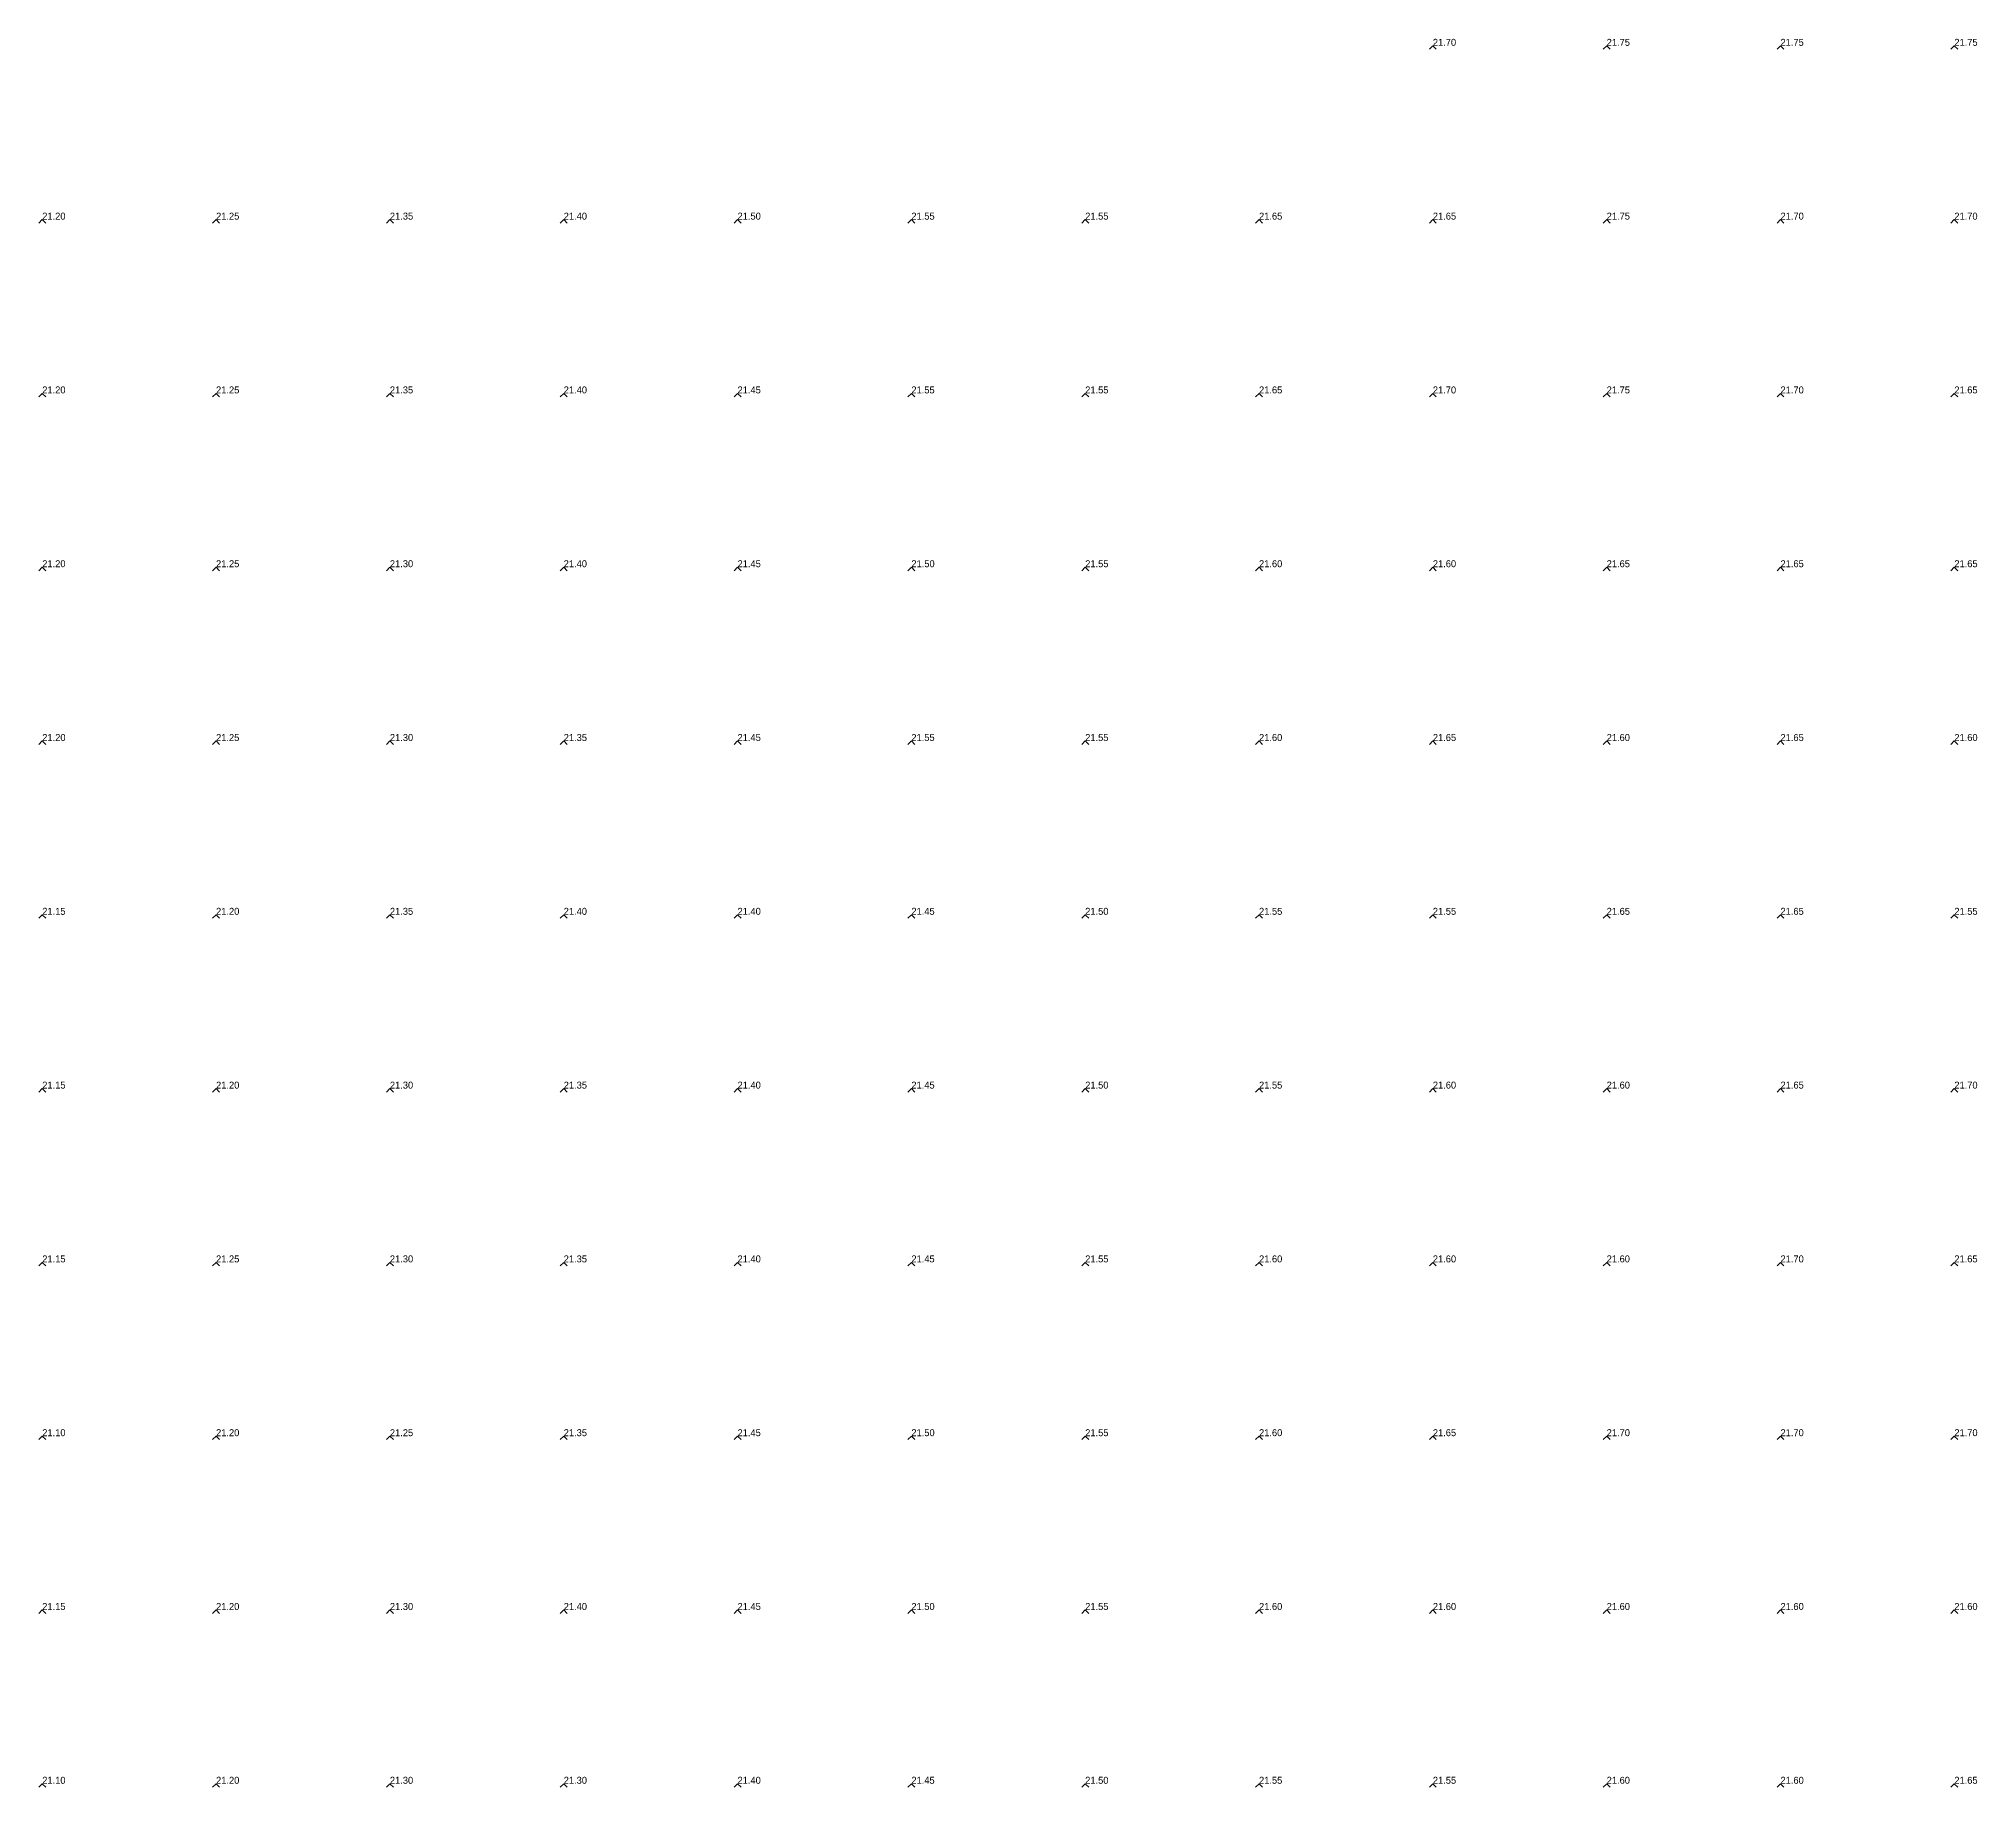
# Model space of a CAD drawing. Extents: x 570945 to 571083, y 5181392 to 5181597.
# Drawn here: x 571007.32 to 571035.2, y 5181571.58 to 5181596.73 of the extents above; entities that cross this region are included whole.
import ezdxf

# ---------------------------------------------------------------- set-up
doc = ezdxf.new("R2010")
doc.units = 0
doc.layers.add('Soundings', color=1, linetype='CONTINUOUS')

msp = doc.modelspace()

# ---------------------------------------------------------------- linework, layer by layer
at = {"layer": 'Soundings'}
for points in [[(571027.325, 5181596.575), (571027.375, 5181596.625), (571027.425, 5181596.575)], [(571029.825, 5181596.575), (571029.875, 5181596.625), (571029.925, 5181596.575)], [(571032.325, 5181596.575), (571032.375, 5181596.625), (571032.425, 5181596.575)], [(571034.825, 5181596.575), (571034.875, 5181596.625), (571034.925, 5181596.575)], [(571007.325, 5181594.075), (571007.375, 5181594.125), (571007.425, 5181594.075)], [(571009.825, 5181594.075), (571009.875, 5181594.125), (571009.925, 5181594.075)], [(571012.325, 5181594.075), (571012.375, 5181594.125), (571012.425, 5181594.075)], [(571014.825, 5181594.075), (571014.875, 5181594.125), (571014.925, 5181594.075)], [(571017.325, 5181594.075), (571017.375, 5181594.125), (571017.425, 5181594.075)], [(571019.825, 5181594.075), (571019.875, 5181594.125), (571019.925, 5181594.075)], [(571022.325, 5181594.075), (571022.375, 5181594.125), (571022.425, 5181594.075)], [(571024.825, 5181594.075), (571024.875, 5181594.125), (571024.925, 5181594.075)], [(571027.325, 5181594.075), (571027.375, 5181594.125), (571027.425, 5181594.075)], [(571029.825, 5181594.075), (571029.875, 5181594.125), (571029.925, 5181594.075)], [(571032.325, 5181594.075), (571032.375, 5181594.125), (571032.425, 5181594.075)], [(571034.825, 5181594.075), (571034.875, 5181594.125), (571034.925, 5181594.075)], [(571007.325, 5181591.575), (571007.375, 5181591.625), (571007.425, 5181591.575)], [(571009.825, 5181591.575), (571009.875, 5181591.625), (571009.925, 5181591.575)], [(571012.325, 5181591.575), (571012.375, 5181591.625), (571012.425, 5181591.575)], [(571014.825, 5181591.575), (571014.875, 5181591.625), (571014.925, 5181591.575)], [(571017.325, 5181591.575), (571017.375, 5181591.625), (571017.425, 5181591.575)], [(571019.825, 5181591.575), (571019.875, 5181591.625), (571019.925, 5181591.575)], [(571022.325, 5181591.575), (571022.375, 5181591.625), (571022.425, 5181591.575)], [(571024.825, 5181591.575), (571024.875, 5181591.625), (571024.925, 5181591.575)], [(571027.325, 5181591.575), (571027.375, 5181591.625), (571027.425, 5181591.575)], [(571029.825, 5181591.575), (571029.875, 5181591.625), (571029.925, 5181591.575)], [(571032.325, 5181591.575), (571032.375, 5181591.625), (571032.425, 5181591.575)], [(571034.825, 5181591.575), (571034.875, 5181591.625), (571034.925, 5181591.575)], [(571007.325, 5181589.075), (571007.375, 5181589.125), (571007.425, 5181589.075)], [(571009.825, 5181589.075), (571009.875, 5181589.125), (571009.925, 5181589.075)], [(571012.325, 5181589.075), (571012.375, 5181589.125), (571012.425, 5181589.075)], [(571014.825, 5181589.075), (571014.875, 5181589.125), (571014.925, 5181589.075)], [(571017.325, 5181589.075), (571017.375, 5181589.125), (571017.425, 5181589.075)], [(571019.825, 5181589.075), (571019.875, 5181589.125), (571019.925, 5181589.075)], [(571022.325, 5181589.075), (571022.375, 5181589.125), (571022.425, 5181589.075)], [(571024.825, 5181589.075), (571024.875, 5181589.125), (571024.925, 5181589.075)], [(571027.325, 5181589.075), (571027.375, 5181589.125), (571027.425, 5181589.075)], [(571029.825, 5181589.075), (571029.875, 5181589.125), (571029.925, 5181589.075)], [(571032.325, 5181589.075), (571032.375, 5181589.125), (571032.425, 5181589.075)], [(571034.825, 5181589.075), (571034.875, 5181589.125), (571034.925, 5181589.075)], [(571007.325, 5181586.575), (571007.375, 5181586.625), (571007.425, 5181586.575)], [(571009.825, 5181586.575), (571009.875, 5181586.625), (571009.925, 5181586.575)], [(571012.325, 5181586.575), (571012.375, 5181586.625), (571012.425, 5181586.575)], [(571014.825, 5181586.575), (571014.875, 5181586.625), (571014.925, 5181586.575)], [(571017.325, 5181586.575), (571017.375, 5181586.625), (571017.425, 5181586.575)], [(571019.825, 5181586.575), (571019.875, 5181586.625), (571019.925, 5181586.575)], [(571022.325, 5181586.575), (571022.375, 5181586.625), (571022.425, 5181586.575)], [(571024.825, 5181586.575), (571024.875, 5181586.625), (571024.925, 5181586.575)], [(571027.325, 5181586.575), (571027.375, 5181586.625), (571027.425, 5181586.575)], [(571029.825, 5181586.575), (571029.875, 5181586.625), (571029.925, 5181586.575)], [(571032.325, 5181586.575), (571032.375, 5181586.625), (571032.425, 5181586.575)], [(571034.825, 5181586.575), (571034.875, 5181586.625), (571034.925, 5181586.575)], [(571007.325, 5181584.075), (571007.375, 5181584.125), (571007.425, 5181584.075)], [(571009.825, 5181584.075), (571009.875, 5181584.125), (571009.925, 5181584.075)], [(571012.325, 5181584.075), (571012.375, 5181584.125), (571012.425, 5181584.075)], [(571014.825, 5181584.075), (571014.875, 5181584.125), (571014.925, 5181584.075)], [(571017.325, 5181584.075), (571017.375, 5181584.125), (571017.425, 5181584.075)], [(571019.825, 5181584.075), (571019.875, 5181584.125), (571019.925, 5181584.075)], [(571022.325, 5181584.075), (571022.375, 5181584.125), (571022.425, 5181584.075)], [(571024.825, 5181584.075), (571024.875, 5181584.125), (571024.925, 5181584.075)], [(571027.325, 5181584.075), (571027.375, 5181584.125), (571027.425, 5181584.075)], [(571029.825, 5181584.075), (571029.875, 5181584.125), (571029.925, 5181584.075)], [(571032.325, 5181584.075), (571032.375, 5181584.125), (571032.425, 5181584.075)], [(571034.825, 5181584.075), (571034.875, 5181584.125), (571034.925, 5181584.075)], [(571007.325, 5181581.575), (571007.375, 5181581.625), (571007.425, 5181581.575)], [(571009.825, 5181581.575), (571009.875, 5181581.625), (571009.925, 5181581.575)], [(571012.325, 5181581.575), (571012.375, 5181581.625), (571012.425, 5181581.575)], [(571014.825, 5181581.575), (571014.875, 5181581.625), (571014.925, 5181581.575)], [(571017.325, 5181581.575), (571017.375, 5181581.625), (571017.425, 5181581.575)], [(571019.825, 5181581.575), (571019.875, 5181581.625), (571019.925, 5181581.575)], [(571022.325, 5181581.575), (571022.375, 5181581.625), (571022.425, 5181581.575)], [(571024.825, 5181581.575), (571024.875, 5181581.625), (571024.925, 5181581.575)], [(571027.325, 5181581.575), (571027.375, 5181581.625), (571027.425, 5181581.575)], [(571029.825, 5181581.575), (571029.875, 5181581.625), (571029.925, 5181581.575)], [(571032.325, 5181581.575), (571032.375, 5181581.625), (571032.425, 5181581.575)], [(571034.825, 5181581.575), (571034.875, 5181581.625), (571034.925, 5181581.575)], [(571007.325, 5181579.075), (571007.375, 5181579.125), (571007.425, 5181579.075)], [(571009.825, 5181579.075), (571009.875, 5181579.125), (571009.925, 5181579.075)], [(571012.325, 5181579.075), (571012.375, 5181579.125), (571012.425, 5181579.075)], [(571014.825, 5181579.075), (571014.875, 5181579.125), (571014.925, 5181579.075)], [(571017.325, 5181579.075), (571017.375, 5181579.125), (571017.425, 5181579.075)], [(571019.825, 5181579.075), (571019.875, 5181579.125), (571019.925, 5181579.075)], [(571022.325, 5181579.075), (571022.375, 5181579.125), (571022.425, 5181579.075)], [(571024.825, 5181579.075), (571024.875, 5181579.125), (571024.925, 5181579.075)], [(571027.325, 5181579.075), (571027.375, 5181579.125), (571027.425, 5181579.075)], [(571029.825, 5181579.075), (571029.875, 5181579.125), (571029.925, 5181579.075)], [(571032.325, 5181579.075), (571032.375, 5181579.125), (571032.425, 5181579.075)], [(571034.825, 5181579.075), (571034.875, 5181579.125), (571034.925, 5181579.075)], [(571007.325, 5181576.575), (571007.375, 5181576.625), (571007.425, 5181576.575)], [(571009.825, 5181576.575), (571009.875, 5181576.625), (571009.925, 5181576.575)], [(571012.325, 5181576.575), (571012.375, 5181576.625), (571012.425, 5181576.575)], [(571014.825, 5181576.575), (571014.875, 5181576.625), (571014.925, 5181576.575)], [(571017.325, 5181576.575), (571017.375, 5181576.625), (571017.425, 5181576.575)], [(571019.825, 5181576.575), (571019.875, 5181576.625), (571019.925, 5181576.575)], [(571022.325, 5181576.575), (571022.375, 5181576.625), (571022.425, 5181576.575)], [(571024.825, 5181576.575), (571024.875, 5181576.625), (571024.925, 5181576.575)], [(571027.325, 5181576.575), (571027.375, 5181576.625), (571027.425, 5181576.575)], [(571029.825, 5181576.575), (571029.875, 5181576.625), (571029.925, 5181576.575)], [(571032.325, 5181576.575), (571032.375, 5181576.625), (571032.425, 5181576.575)], [(571034.825, 5181576.575), (571034.875, 5181576.625), (571034.925, 5181576.575)], [(571007.325, 5181574.075), (571007.375, 5181574.125), (571007.425, 5181574.075)], [(571009.825, 5181574.075), (571009.875, 5181574.125), (571009.925, 5181574.075)], [(571012.325, 5181574.075), (571012.375, 5181574.125), (571012.425, 5181574.075)], [(571014.825, 5181574.075), (571014.875, 5181574.125), (571014.925, 5181574.075)], [(571017.325, 5181574.075), (571017.375, 5181574.125), (571017.425, 5181574.075)], [(571019.825, 5181574.075), (571019.875, 5181574.125), (571019.925, 5181574.075)], [(571022.325, 5181574.075), (571022.375, 5181574.125), (571022.425, 5181574.075)], [(571024.825, 5181574.075), (571024.875, 5181574.125), (571024.925, 5181574.075)], [(571027.325, 5181574.075), (571027.375, 5181574.125), (571027.425, 5181574.075)], [(571029.825, 5181574.075), (571029.875, 5181574.125), (571029.925, 5181574.075)], [(571032.325, 5181574.075), (571032.375, 5181574.125), (571032.425, 5181574.075)], [(571034.825, 5181574.075), (571034.875, 5181574.125), (571034.925, 5181574.075)], [(571007.325, 5181571.575), (571007.375, 5181571.625), (571007.425, 5181571.575)], [(571009.825, 5181571.575), (571009.875, 5181571.625), (571009.925, 5181571.575)], [(571012.325, 5181571.575), (571012.375, 5181571.625), (571012.425, 5181571.575)], [(571014.825, 5181571.575), (571014.875, 5181571.625), (571014.925, 5181571.575)], [(571017.325, 5181571.575), (571017.375, 5181571.625), (571017.425, 5181571.575)], [(571019.825, 5181571.575), (571019.875, 5181571.625), (571019.925, 5181571.575)], [(571022.325, 5181571.575), (571022.375, 5181571.625), (571022.425, 5181571.575)], [(571024.825, 5181571.575), (571024.875, 5181571.625), (571024.925, 5181571.575)], [(571027.325, 5181571.575), (571027.375, 5181571.625), (571027.425, 5181571.575)], [(571029.825, 5181571.575), (571029.875, 5181571.625), (571029.925, 5181571.575)], [(571032.325, 5181571.575), (571032.375, 5181571.625), (571032.425, 5181571.575)], [(571034.825, 5181571.575), (571034.875, 5181571.625), (571034.925, 5181571.575)]]:
    msp.add_lwpolyline(points, dxfattribs=at)

# ---------------------------------------------------------------- texts
for s, p in [('21.70', (571027.375, 5181596.625, 21.7)), ('21.75', (571029.875, 5181596.625, 21.75)), ('21.75', (571032.375, 5181596.625, 21.75)), ('21.75', (571034.875, 5181596.625, 21.75)), ('21.20', (571007.375, 5181594.125, 21.2)), ('21.25', (571009.875, 5181594.125, 21.25)), ('21.35', (571012.375, 5181594.125, 21.35)), ('21.40', (571014.875, 5181594.125, 21.4)), ('21.50', (571017.375, 5181594.125, 21.5)), ('21.55', (571019.875, 5181594.125, 21.55)), ('21.55', (571022.375, 5181594.125, 21.55)), ('21.65', (571024.875, 5181594.125, 21.65)), ('21.65', (571027.375, 5181594.125, 21.65)), ('21.75', (571029.875, 5181594.125, 21.75)), ('21.70', (571032.375, 5181594.125, 21.7)), ('21.70', (571034.875, 5181594.125, 21.7)), ('21.20', (571007.375, 5181591.625, 21.2)), ('21.25', (571009.875, 5181591.625, 21.25)), ('21.35', (571012.375, 5181591.625, 21.35)), ('21.40', (571014.875, 5181591.625, 21.4)), ('21.45', (571017.375, 5181591.625, 21.45)), ('21.55', (571019.875, 5181591.625, 21.55)), ('21.55', (571022.375, 5181591.625, 21.55)), ('21.65', (571024.875, 5181591.625, 21.65)), ('21.70', (571027.375, 5181591.625, 21.7)), ('21.75', (571029.875, 5181591.625, 21.75)), ('21.70', (571032.375, 5181591.625, 21.7)), ('21.65', (571034.875, 5181591.625, 21.65)), ('21.20', (571007.375, 5181589.125, 21.2)), ('21.25', (571009.875, 5181589.125, 21.25)), ('21.30', (571012.375, 5181589.125, 21.3)), ('21.40', (571014.875, 5181589.125, 21.4)), ('21.45', (571017.375, 5181589.125, 21.45)), ('21.50', (571019.875, 5181589.125, 21.5)), ('21.55', (571022.375, 5181589.125, 21.55)), ('21.60', (571024.875, 5181589.125, 21.6)), ('21.60', (571027.375, 5181589.125, 21.6)), ('21.65', (571029.875, 5181589.125, 21.65)), ('21.65', (571032.375, 5181589.125, 21.65)), ('21.65', (571034.875, 5181589.125, 21.65)), ('21.20', (571007.375, 5181586.625, 21.2)), ('21.25', (571009.875, 5181586.625, 21.25)), ('21.30', (571012.375, 5181586.625, 21.3)), ('21.35', (571014.875, 5181586.625, 21.35)), ('21.45', (571017.375, 5181586.625, 21.45)), ('21.55', (571019.875, 5181586.625, 21.55)), ('21.55', (571022.375, 5181586.625, 21.55)), ('21.60', (571024.875, 5181586.625, 21.6)), ('21.65', (571027.375, 5181586.625, 21.65)), ('21.60', (571029.875, 5181586.625, 21.6)), ('21.65', (571032.375, 5181586.625, 21.65)), ('21.60', (571034.875, 5181586.625, 21.6)), ('21.15', (571007.375, 5181584.125, 21.15)), ('21.20', (571009.875, 5181584.125, 21.2)), ('21.35', (571012.375, 5181584.125, 21.35)), ('21.40', (571014.875, 5181584.125, 21.4)), ('21.40', (571017.375, 5181584.125, 21.4)), ('21.45', (571019.875, 5181584.125, 21.45)), ('21.50', (571022.375, 5181584.125, 21.5)), ('21.55', (571024.875, 5181584.125, 21.55)), ('21.55', (571027.375, 5181584.125, 21.55)), ('21.65', (571029.875, 5181584.125, 21.65)), ('21.65', (571032.375, 5181584.125, 21.65)), ('21.55', (571034.875, 5181584.125, 21.55)), ('21.15', (571007.375, 5181581.625, 21.15)), ('21.20', (571009.875, 5181581.625, 21.2)), ('21.30', (571012.375, 5181581.625, 21.3)), ('21.35', (571014.875, 5181581.625, 21.35)), ('21.40', (571017.375, 5181581.625, 21.4)), ('21.45', (571019.875, 5181581.625, 21.45)), ('21.50', (571022.375, 5181581.625, 21.5)), ('21.55', (571024.875, 5181581.625, 21.55)), ('21.60', (571027.375, 5181581.625, 21.6)), ('21.60', (571029.875, 5181581.625, 21.6)), ('21.65', (571032.375, 5181581.625, 21.65)), ('21.70', (571034.875, 5181581.625, 21.7)), ('21.15', (571007.375, 5181579.125, 21.15)), ('21.25', (571009.875, 5181579.125, 21.25)), ('21.30', (571012.375, 5181579.125, 21.3)), ('21.35', (571014.875, 5181579.125, 21.35)), ('21.40', (571017.375, 5181579.125, 21.4)), ('21.45', (571019.875, 5181579.125, 21.45)), ('21.55', (571022.375, 5181579.125, 21.55)), ('21.60', (571024.875, 5181579.125, 21.6)), ('21.60', (571027.375, 5181579.125, 21.6)), ('21.60', (571029.875, 5181579.125, 21.6)), ('21.70', (571032.375, 5181579.125, 21.7)), ('21.65', (571034.875, 5181579.125, 21.65)), ('21.10', (571007.375, 5181576.625, 21.1)), ('21.20', (571009.875, 5181576.625, 21.2)), ('21.25', (571012.375, 5181576.625, 21.25)), ('21.35', (571014.875, 5181576.625, 21.35)), ('21.45', (571017.375, 5181576.625, 21.45)), ('21.50', (571019.875, 5181576.625, 21.5)), ('21.55', (571022.375, 5181576.625, 21.55)), ('21.60', (571024.875, 5181576.625, 21.6)), ('21.65', (571027.375, 5181576.625, 21.65)), ('21.70', (571029.875, 5181576.625, 21.7)), ('21.70', (571032.375, 5181576.625, 21.7)), ('21.70', (571034.875, 5181576.625, 21.7)), ('21.15', (571007.375, 5181574.125, 21.15)), ('21.20', (571009.875, 5181574.125, 21.2)), ('21.30', (571012.375, 5181574.125, 21.3)), ('21.40', (571014.875, 5181574.125, 21.4)), ('21.45', (571017.375, 5181574.125, 21.45)), ('21.50', (571019.875, 5181574.125, 21.5)), ('21.55', (571022.375, 5181574.125, 21.55)), ('21.60', (571024.875, 5181574.125, 21.6)), ('21.60', (571027.375, 5181574.125, 21.6)), ('21.60', (571029.875, 5181574.125, 21.6)), ('21.60', (571032.375, 5181574.125, 21.6)), ('21.60', (571034.875, 5181574.125, 21.6)), ('21.10', (571007.375, 5181571.625, 21.1)), ('21.20', (571009.875, 5181571.625, 21.2)), ('21.30', (571012.375, 5181571.625, 21.3)), ('21.30', (571014.875, 5181571.625, 21.3)), ('21.40', (571017.375, 5181571.625, 21.4)), ('21.45', (571019.875, 5181571.625, 21.45)), ('21.50', (571022.375, 5181571.625, 21.5)), ('21.55', (571024.875, 5181571.625, 21.55)), ('21.55', (571027.375, 5181571.625, 21.55)), ('21.60', (571029.875, 5181571.625, 21.6)), ('21.60', (571032.375, 5181571.625, 21.6)), ('21.65', (571034.875, 5181571.625, 21.65))]:
    msp.add_text(s, height=0.1, dxfattribs=at).set_placement(p)

doc.saveas('drawing.dxf')
